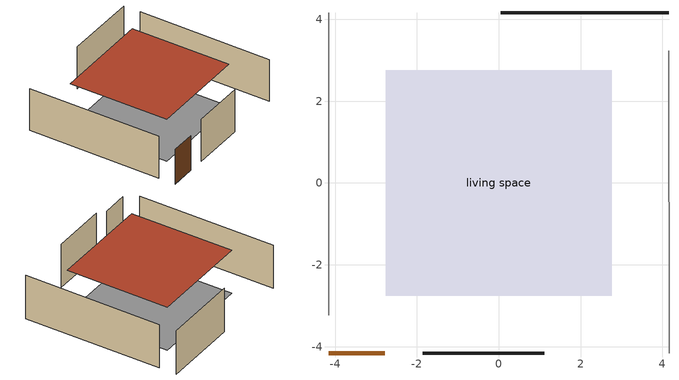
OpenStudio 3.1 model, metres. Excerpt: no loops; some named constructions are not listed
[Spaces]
living space
 floor adiabatic (Surface_1 construction): -2.76,-2.76 -2.76,2.76 2.76,2.76 2.76,-2.76 z0
 wall outside (Surface_3 construction): 4.16,4.16 0.05,4.16 z0:2.44
 wall outside (Surface_5 construction): -1.86,-4.16 1.11,-4.16 z0:2.44
 wall outside (AdiabaticWallConstruction): -4.16,-4.16 -2.79,-4.16 z0:2.03
 wall adiabatic (Surface_2 construction): -4.16,4.16 -4.16,-3.23 z0:2.44
 wall adiabatic (Surface_4 construction): 4.16,-4.16 4.16,3.23 z0:2.44
 door (Door): -4.16,-4.16 -2.79,-4.16 z0:2.03
 roof outside (Surface_6 construction): -2.76,2.76 -2.76,-2.76 2.76,-2.76 2.76,2.76 z2.44
[Schedule:FixedInterval]
mains temperature schedule: Interval Length {minutes}=1440; Start Month=1; Start Day=2; Value 1=18.385; Value 2=18.3672; Value 3=18.3506; Value 4=18.3339; Value 5=18.3178; Value 6=18.3028; Value 7=18.2878; Value 8=18.2733; Value 9=18.2594; Value 10=18.2467; Value 11=18.2339; Value 12=18.2217; Value 13=18.2106; Value 14=18.1994; Value 15=18.1894; Value 16=18.1794; Value 17=18.1706; Value 18=18.1617; Value 19=18.1539; Value 20=18.1467; Value 21=18.1394; Value 22=18.1333; Value 23=18.1278; Value 24=18.1228; Value 25=18.1183; Value 26=18.115; Value 27=18.1117; Value 28=18.1089; Value 29=18.1072; Value 30=18.1056; Value 31=18.105; Value 32=18.105; Value 33=18.1056; Value 34=18.1067; Value 35=18.1083; Value 36=18.1106; Value 37=18.1133; Value 38=18.1167; Value 39=18.1211; Value 40=18.1256; Value 41=18.1311; Value 42=18.1367; Value 43=18.1433; Value 44=18.1506; Value 45=18.1583; Value 46=18.1667; Value 47=18.1756; Value 48=18.185; Value 49=18.195; Value 50=18.2056; Value 51=18.2167; Value 52=18.2283; Value 53=18.2411; Value 54=18.2539; Value 55=18.2672; Value 56=18.2811; Value 57=18.2961; Value 58=18.3111; Value 59=18.3267; Value 60=18.3433; Value 61=18.36; Value 62=18.3772; Value 63=18.395; Value 64=18.4133; Value 65=18.4322; Value 66=18.4517; Value 67=18.4717; Value 68=18.4917; Value 69=18.5128; Value 70=18.5339; Value 71=18.5561; Value 72=18.5783; Value 73=18.6011; Value 74=18.6244; Value 75=18.6483; Value 76=18.6722; Value 77=18.6967; Value 78=18.7217; Value 79=18.7472; Value 80=18.7733; Value 81=18.7994; Value 82=18.8261; Value 83=18.8533; Value 84=18.8806; Value 85=18.9083; Value 86=18.9367; Value 87=18.965; Value 88=18.9939; Value 89=19.0233; Value 90=19.0528; Value 91=19.0828; Value 92=19.1133; Value 93=19.1439; Value 94=19.1744; Value 95=19.2056; Value 96=19.2372; Value 97=19.2689; Value 98=19.3006; Value 99=19.3328; Value 100=19.3656; Value 101=19.3983; Value 102=19.4311; Value 103=19.4644; Value 104=19.4978; Value 105=19.5311; Value 106=19.565; Value 107=19.5989; Value 108=19.6328; Value 109=19.6667; Value 110=19.7011; Value 111=19.7356; Value 112=19.7706; Value 113=19.805; Value 114=19.84; Value 115=19.875; Value 116=19.91; Value 117=19.945; Value 118=19.98; Value 119=20.0156; Value 120=20.0506; Value 121=20.0856; Value 122=20.1211; Value 123=20.1567; Value 124=20.1917; Value 125=20.2272; Value 126=20.2622; Value 127=20.2978; Value 128=20.3328; Value 129=20.3678; Value 130=20.4028; Value 131=20.4378; Value 132=20.4728; Value 133=20.5078; Value 134=20.5422; Value 135=20.5772; Value 136=20.6117; Value 137=20.6461; Value 138=20.68; Value 139=20.7139; Value 140=20.7478; Value 141=20.7817; Value 142=20.8156; Value 143=20.8489; Value 144=20.8817; Value 145=20.9144; Value 146=20.9472; Value 147=20.98; Value 148=21.0122; Value 149=21.0439; Value 150=21.0756; Value 151=21.1072; Value 152=21.1383; Value 153=21.1689; Value 154=21.1994; Value 155=21.23; Value 156=21.26; Value 157=21.2894; Value 158=21.3189; Value 159=21.3478; Value 160=21.3761; Value 161=21.4044; Value 162=21.4322; Value 163=21.4594; Value 164=21.4867; Value 165=21.5133; Value 166=21.5394; Value 167=21.5656; Value 168=21.5911; Value 169=21.6161; Value 170=21.6406; Value 171=21.6644; Value 172=21.6883; Value 173=21.7117; Value 174=21.7344; Value 175=21.7567; Value 176=21.7783; Value 177=21.8; Value 178=21.8211; Value 179=21.8411; Value 180=21.8611; Value 181=21.8806; Value 182=21.8994; Value 183=21.9178; Value 184=21.9356; Value 185=21.9528; Value 186=21.9694; Value 187=21.9861; Value 188=22.0017; Value 189=22.0167; Value 190=22.0311; Value 191=22.0456; Value 192=22.0589; Value 193=22.0717; Value 194=22.0839; Value 195=22.0961; Value 196=22.1072; Value 197=22.1178; Value 198=22.1278; Value 199=22.1372; Value 200=22.1461; Value 201=22.1544; Value 202=22.1622; Value 203=22.1694; Value 204=22.1756; Value 205=22.1817; Value 206=22.1872; Value 207=22.1917; Value 208=22.1956; Value 209=22.1994; Value 210=22.2022; Value 211=22.2044; Value 212=22.2061; Value 213=22.2072; Value 214=22.2078; Value 215=22.2078; Value 216=22.2067; Value 217=22.2056; Value 218=22.2033; Value 219=22.2011; Value 220=22.1978; Value 221=22.1939; Value 222=22.1894; Value 223=22.1844; Value 224=22.1789; Value 225=22.1728; Value 226=22.1661; Value 227=22.1589; Value 228=22.1506; Value 229=22.1422; Value 230=22.1333; Value 231=22.1233; Value 232=22.1128; Value 233=22.1022; Value 234=22.0906; Value 235=22.0789; Value 236=22.0661; Value 237=22.0528; Value 238=22.0389; Value 239=22.025; Value 240=22.01; Value 241=21.9944; Value 242=21.9789; Value 243=21.9622; Value 244=21.945; Value 245=21.9278; Value 246=21.9094; Value 247=21.8911; Value 248=21.8717; Value 249=21.8522; Value 250=21.8322; Value 251=21.8117; Value 252=21.7906; Value 253=21.7689; Value 254=21.7467; Value 255=21.7244; Value 256=21.7011; Value 257=21.6778; Value 258=21.6539; Value 259=21.6294; Value 260=21.605; Value 261=21.5794; Value 262=21.5539; Value 263=21.5278; Value 264=21.5011; Value 265=21.4744; Value 266=21.4472; Value 267=21.4194; Value 268=21.3917; Value 269=21.3633; Value 270=21.3344; Value 271=21.3056; Value 272=21.2761; Value 273=21.2461; Value 274=21.2161; Value 275=21.1861; Value 276=21.155; Value 277=21.1244; Value 278=21.0928; Value 279=21.0617; Value 280=21.0294; Value 281=20.9978; Value 282=20.965; Value 283=20.9328; Value 284=20.9; Value 285=20.8667; Value 286=20.8333; Value 287=20.8; Value 288=20.7667; Value 289=20.7328; Value 290=20.6989; Value 291=20.6644; Value 292=20.6306; Value 293=20.5961; Value 294=20.5617; Value 295=20.5267; Value 296=20.4922; Value 297=20.4572; Value 298=20.4222; Value 299=20.3872; Value 300=20.3522; Value 301=20.3167; Value 302=20.2817; Value 303=20.2461; Value 304=20.2111; Value 305=20.1756; Value 306=20.1406; Value 307=20.105; Value 308=20.07; Value 309=20.0344; Value 310=19.9994; Value 311=19.9644; Value 312=19.9289; Value 313=19.8939; Value 314=19.8589; Value 315=19.8244; Value 316=19.7894; Value 317=19.755; Value 318=19.72; Value 319=19.6856; Value 320=19.6517; Value 321=19.6172; Value 322=19.5833; Value 323=19.5494; Value 324=19.5161; Value 325=19.4822; Value 326=19.4494; Value 327=19.4161; Value 328=19.3833; Value 329=19.3506; Value 330=19.3183; Value 331=19.2861; Value 332=19.2544; Value 333=19.2228; Value 334=19.1917; Value 335=19.1606; Value 336=19.13; Value 337=19.0994; Value 338=19.0694; Value 339=19.0394; Value 340=19.01; Value 341=18.9811; Value 342=18.9522; Value 343=18.9239; Value 344=18.8961; Value 345=18.8683; Value 346=18.8411; Value 347=18.8139; Value 348=18.7878; Value 349=18.7617; Value 350=18.7356; Value 351=18.7106; Value 352=18.6856; Value 353=18.6611; Value 354=18.6372; Value 355=18.6139; Value 356=18.5906; Value 357=18.5683; Value 358=18.5461; Value 359=18.5244; Value 360=18.5033; Value 361=18.4828; Value 362=18.4622; Value 363=18.4428; Value 364=18.4239; Value 365=18.405
